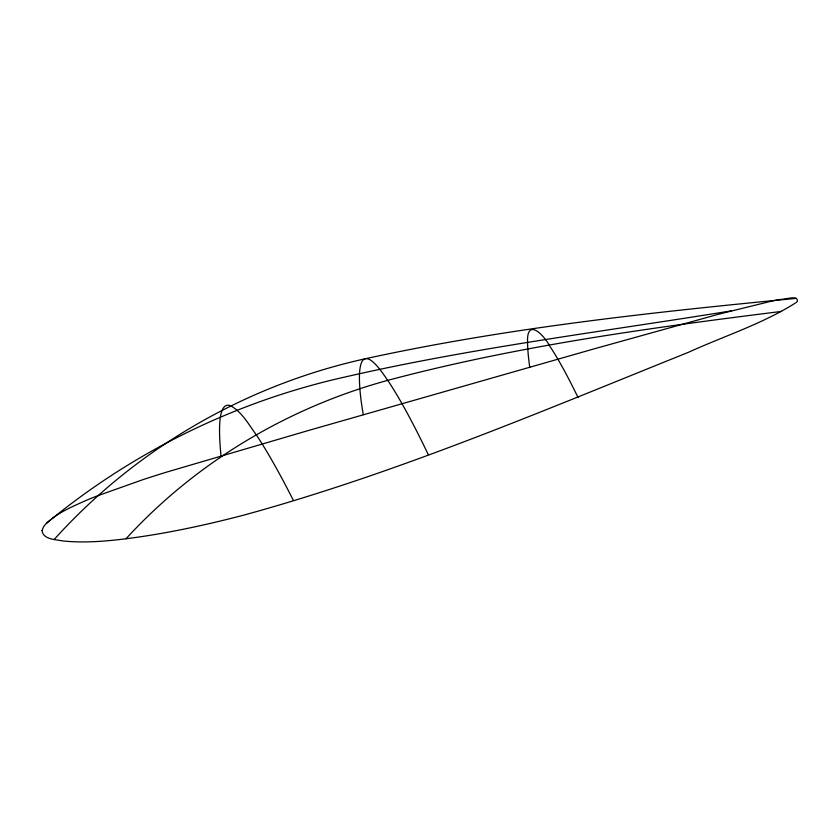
<?xml version="1.0" encoding="UTF-8"?>
<svg xmlns="http://www.w3.org/2000/svg" width="840" height="840" viewBox="0 0 840 840"><rect width="100%" height="100%" fill="white"/><g stroke="black" fill="none" stroke-linecap="round" stroke-linejoin="round"><path stroke-width="1.26" d="M54.117 539.543C136.227 448.287 246.897 384.542 366.755 358.439C508.106 327.695 652.418 312.281 796.236 298.358M125.969 538.808C195.919 462.389 287.858 407.663 387.639 380.383C516.59 346.017 649.373 327.915 781.599 311.409M46.651 523.12C129.644 454.44 228.175 405.163 332.861 379.827C464.026 348.82 598.101 332.441 731.042 310.905M230.601 405.762C242.078 412.104 248.651 424.368 256.137 434.647M549.413 345.471C543.06 333.848 526.25 317.583 527.594 342.993A247.202 26.901 72 0 0 529.756 367.332M387.639 380.383C351.719 325.311 358.502 389.025 363.332 414.677M221.046 456.057A445.431 48.479 72 0 1 220.364 416.987M220.395 417.06A408.492 44.478 72 0 1 230.591 405.741M256.106 434.522A657.457 71.673 72 0 1 293.381 500.409M387.566 380.121A518.322 56.374 72 0 1 428.264 454.608M549.486 345.723A385.718 41.874 71.9 0 1 578.036 397.499M42.053 530.481C42.977 539.669 55.755 539.458 62.685 540.918C79.558 542.735 96.611 541.852 113.463 540.215C154.613 535.826 195.258 527.468 235.347 517.314A167.517 21.284 -17.2 0 0 245.249 514.721C397.152 472.962 542.409 411.012 688.317 352.359C724.248 335.958 762.762 323.831 796.215 302.494A73.836 9.387 -17.2 0 0 797.391 301.245C798.2 294.672 784.907 299.681 780.98 299.355A74.519 9.471 -17.2 0 0 772.643 300.888L719.029 314.097L594.468 348.757L307.913 430.647L168.378 471.597A156.177 19.845 -17.2 0 0 143.293 479.525L96.632 496.125A98.385 12.506 -17.2 0 0 85.806 500.546C71.82 506.846 57.088 512.967 45.948 523.835A250.593 31.846 -17.2 0 0 43.491 526.932L42.053 530.481"/></g></svg>
